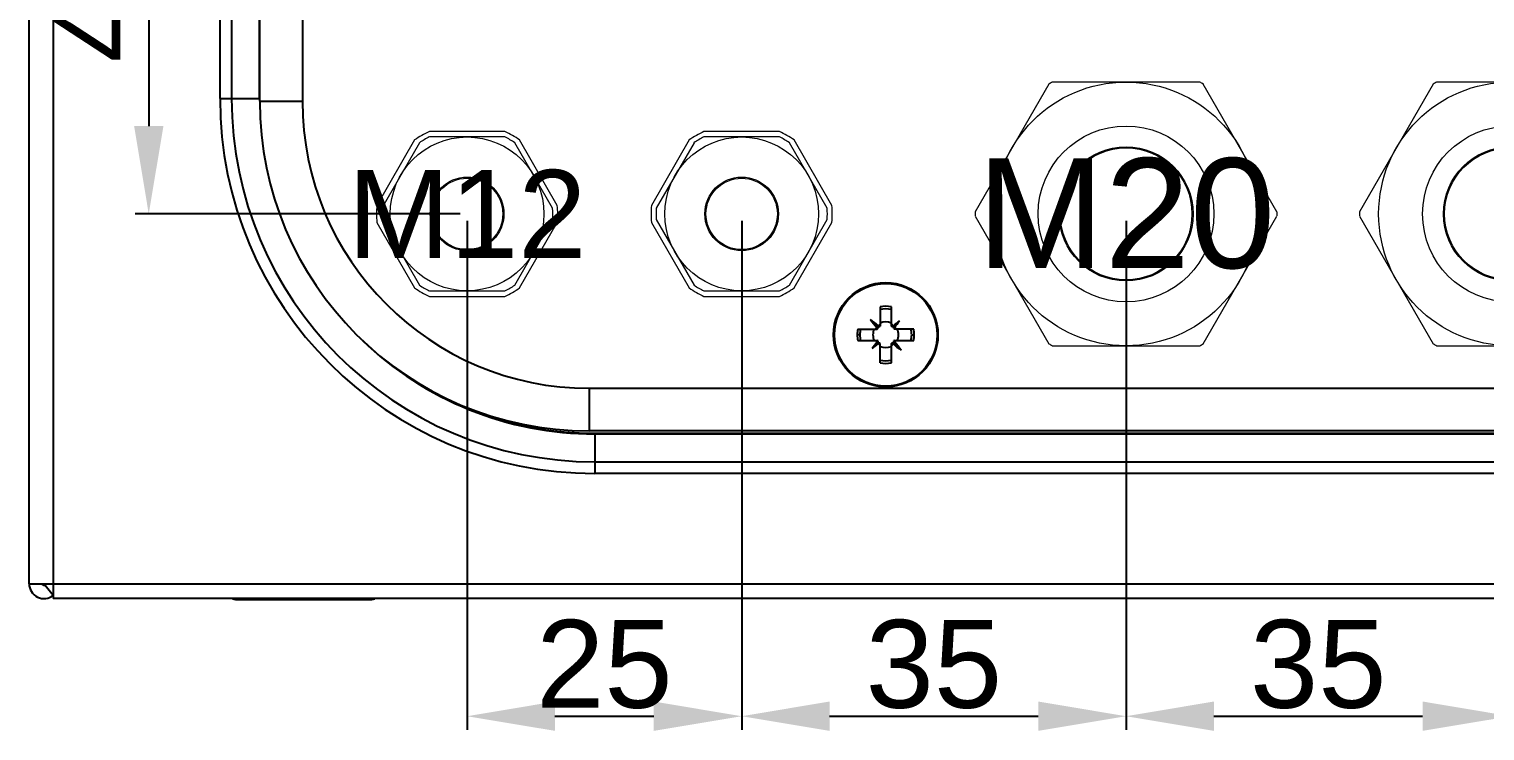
# Model space of a CAD drawing. Header units: millimetres. Extents: x 46697 to 52144, y 25488 to 34806.
# Drawn here: x 51880.8 to 52013.4, y 28223.4 to 28287.3 of the extents above; entities that cross this region are included whole.
import ezdxf

# ---------------------------------------------------------------- set-up
doc = ezdxf.new("R2010")
doc.units = ezdxf.units.MM
doc.layers.add('000-KOTIRANJE', color=254, linetype='Continuous', lineweight=5)
doc.layers.add('000-PI-Oprema', color=30, linetype='Continuous', lineweight=5)
doc.layers.add('000-PI-NO PLOT', color=6, linetype='Continuous', lineweight=5, plot=False)
for name, color, linetype in [('000-PI-ORMAR', 51, 'Continuous'), ('000-PI_TEXT_FRANC', 7, 'Continuous'), ('210-0', 7, 'Continuous')]:
    doc.layers.add(name, color=color, linetype=linetype)
doc.styles.get("Standard").update_dxf_attribs({"font": 'arial.ttf'})
doc.dimstyles.new('ISO-25-lb', dxfattribs={"dimtxt": 8, "dimasz": 8, "dimexe": 1.25, "dimexo": 0.625, "dimtad": 1, "dimdec": 1, "dimtxsty": 'Standard', "dimcen": 5, "dimadec": 0, "dimazin": 0, "dimtfac": 1, "dimtdec": 1, "dimtmove": 0, "dimatfit": 3, "dimfxl": 1, "dimarcsym": 0})

# ---------------------------------------------------------------- blocks, each defined once
blk = doc.blocks.new('NSYCRN325150_bottom')
at = {"layer": '000-PI-ORMAR'}
for p, q in [((49559.42, 30866.73), (49559.42, 30736.72)), ((49557.22, 30738.07), (49557.22, 30864.53)), ((49574.6, 30782.22), (49574.6, 30811.22)), ((49575.66, 30811.22), (49575.66, 30782.22)), ((49578.19, 30782.22), (49578.19, 30811.22)), ((49578.22, 30781.97), (49578.22, 30811.47)), ((49582.1, 30811.47), (49582.1, 30781.97)), ((49574.6, 30782.22), (49578.19, 30782.22)), ((49578.22, 30781.97), (49582.1, 30781.97)), ((49634.71, 30763.27), (49634.71, 30761.5)), ((49635.74, 30761.5), (49635.74, 30763.27)), ((49634.49, 30761.45), (49633.83, 30762.11)), ((49634.71, 30761.68), (49634.57, 30761.54)), ((49635.87, 30761.54), (49635.74, 30761.68)), ((49635.95, 30761.45), (49636.47, 30761.97)), ((49632.86, 30760.72), (49632.61, 30760.72)), ((49632.67, 30761.24), (49634.44, 30761.24)), ((49634.4, 30761.37), (49634.26, 30761.24)), ((49634.4, 30761.54), (49634.56, 30761.54)), ((49634.4, 30761.54), (49634.4, 30761.38)), ((49634.4, 30761.38), (49634.4, 30761.37)), ((49634.4, 30761.37), (49634.49, 30761.28)), ((49634.44, 30761.24), (49634.49, 30761.28)), ((49634.66, 30761.45), (49634.49, 30761.45)), ((49634.49, 30761.45), (49634.49, 30761.28)), ((49634.57, 30761.54), (49634.56, 30761.54)), ((49634.57, 30761.54), (49634.66, 30761.45)), ((49634.66, 30761.45), (49634.71, 30761.5)), ((49635.74, 30761.5), (49635.78, 30761.45)), ((49635.87, 30761.54), (49635.78, 30761.45)), ((49635.95, 30761.45), (49635.78, 30761.45)), ((49635.93, 30761.54), (49635.87, 30761.54)), ((49636.04, 30761.54), (49635.93, 30761.54)), ((49635.95, 30761.28), (49635.95, 30761.45)), ((49636.04, 30761.37), (49635.95, 30761.28)), ((49635.95, 30761.28), (49636, 30761.24)), ((49637.77, 30761.24), (49636, 30761.24)), ((49636.04, 30761.54), (49636.04, 30761.43)), ((49636.04, 30761.37), (49636.04, 30761.43)), ((49636.18, 30761.24), (49636.04, 30761.37)), ((49637.58, 30760.72), (49637.83, 30760.72)), ((49632.67, 30760.21), (49634.44, 30760.21)), ((49634.49, 30759.99), (49633.98, 30759.48)), ((49634.26, 30760.21), (49634.4, 30760.07)), ((49634.4, 30760.07), (49634.49, 30760.16)), ((49634.4, 30760.01), (49634.4, 30760.07)), ((49634.4, 30759.9), (49634.4, 30760.01)), ((49634.4, 30759.9), (49634.51, 30759.9)), ((49634.49, 30760.16), (49634.44, 30760.21)), ((49634.49, 30760.16), (49634.49, 30759.99)), ((49634.49, 30759.99), (49634.66, 30759.99)), ((49634.57, 30759.9), (49634.51, 30759.9)), ((49634.57, 30759.9), (49634.66, 30759.99)), ((49634.57, 30759.9), (49634.71, 30759.76)), ((49634.71, 30759.94), (49634.66, 30759.99)), ((49634.71, 30758.17), (49634.71, 30759.94)), ((49635.78, 30759.99), (49635.74, 30759.94)), ((49635.74, 30758.17), (49635.74, 30759.94)), ((49635.74, 30759.76), (49635.87, 30759.9)), ((49635.87, 30759.9), (49635.78, 30759.99)), ((49635.78, 30759.99), (49635.95, 30759.99)), ((49635.88, 30759.9), (49635.87, 30759.9)), ((49636.04, 30759.9), (49635.88, 30759.9)), ((49636, 30760.21), (49635.95, 30760.16)), ((49636.04, 30760.07), (49635.95, 30760.16)), ((49635.95, 30759.99), (49635.95, 30760.16)), ((49635.95, 30759.99), (49636.61, 30759.33)), ((49636, 30760.21), (49637.77, 30760.21)), ((49636.04, 30760.07), (49636.18, 30760.21)), ((49636.04, 30760.07), (49636.04, 30760.06)), ((49636.04, 30760.06), (49636.04, 30759.9)), ((49608.22, 30755.85), (49608.22, 30751.97)), ((49608.22, 30755.85), (49756.22, 30755.85)), ((49756.22, 30751.97), (49608.22, 30751.97)), ((49608.72, 30751.76), (49608.72, 30748.1)), ((49608.72, 30751.76), (49755.72, 30751.76)), ((49755.72, 30751.69), (49608.72, 30751.69)), ((49608.72, 30749.16), (49755.72, 30749.16)), ((49755.72, 30748.1), (49608.72, 30748.1)), ((49557.22, 30738.07), (49806.02, 30738.07)), ((49558.67, 30737.95), (49559.42, 30737.02)), ((49805.87, 30736.72), (49559.42, 30736.72)), ((49576.3, 30736.62), (49588.14, 30736.62))]:
    blk.add_line(p, q, dxfattribs=at)
for radius in [4.75, 4.67]:
    blk.add_circle((49635.22, 30760.72), radius, dxfattribs=at)
for centre, radius, start, end in [((49608.72, 30782.22), 34.12, 180, 270), ((49608.72, 30782.22), 33.06, 180, 270), ((49608.72, 30782.22), 30.53, 180, 180.4739), ((49608.22, 30781.97), 30, 180, 270), ((49608.22, 30781.97), 26.12, 180, 270), ((49635.22, 30760.93), 2.39, 77.579, 102.421), ((49635.22, 30760.91), 2.17, 76.2841, 103.7159), ((49626.91, 30752.47), 11.87, 49.8549, 54.3133), ((49643.36, 30768.95), 11.73, 215.6598, 220.1721), ((49635.22, 30760.72), 1.17, 63.8852, 116.1148), ((49643.51, 30752.5), 11.8, 126.666, 129.9788), ((49626.92, 30769.07), 11.9, 320.0351, 323.3202), ((49635.02, 30760.72), 2.4, 167.5983, 179.9804), ((49635.02, 30760.72), 2.4, 180.0183, 192.4029), ((49635.04, 30760.72), 2.18, 166.2955, 179.9897), ((49635.04, 30760.72), 2.18, 180.0103, 193.7044), ((49635.22, 30760.72), 1.17, 153.8852, 206.1148), ((49635.22, 30760.72), 1.17, 333.8852, 26.1148), ((49635.4, 30760.72), 2.18, 0.0103, 13.7046), ((49635.4, 30760.72), 2.18, 346.2954, 359.9894), ((49635.42, 30760.72), 2.4, 0.0196, 12.4018), ((49635.42, 30760.72), 2.4, 347.5978, 359.9802), ((49608.72, 30782.22), 30.53, 226.0952, 270), ((49643.51, 30752.37), 11.89, 140.0346, 143.3206), ((49626.93, 30768.94), 11.8, 306.6662, 309.9785), ((49635.22, 30760.72), 1.17, 243.8852, 296.1148), ((49643.53, 30768.96), 11.86, 229.8529, 234.3152), ((49627.08, 30752.49), 11.73, 35.6597, 40.1721), ((49635.22, 30760.53), 2.17, 256.286, 283.714), ((49635.22, 30760.51), 2.39, 257.5768, 282.4232), ((49608.72, 30782.22), 30.46, 242.0222, 270), ((49558.57, 30738.07), 1.35, 180, 308.8418), ((49558.57, 30738.07), 0.152, 180, 0), ((49576.3, 30738.62), 2, 253.4183, 270), ((49588.14, 30738.62), 2, 270, 286.5817)]:
    blk.add_arc(centre, radius, start, end, dxfattribs=at)
blk = doc.blocks.new('M20_2411.621')
at = {"layer": '000-PI-Oprema'}
for p, q in [((49679.89, 36395.45), (49673.18, 36383.83)), ((49693.64, 36395.64), (49680.21, 36395.64)), ((49700.67, 36383.83), (49693.96, 36395.45)), ((49673.18, 36383.45), (49679.89, 36371.83)), ((49693.96, 36371.83), (49700.67, 36383.45)), ((49680.21, 36371.64), (49693.64, 36371.64))]:
    blk.add_line(p, q, dxfattribs=at)
for radius in [12, 8, 6.1, 6]:
    blk.add_circle((49686.93, 36383.64), radius, dxfattribs=at)
for start, end in [(119.2229, 120.7771), (59.2229, 60.7771), (179.2229, 180.7771), (359.2229, 0.7771), (239.2229, 240.7771), (299.2229, 300.7771)]:
    blk.add_arc((49686.93, 36383.64), 13.75, start, end, dxfattribs=at)
blk = doc.blocks.new('*U219')
at = {"layer": '000-PI_TEXT_FRANC', "color": 7}
blk.add_blockref('M20_2411.621', (-49686.93, -36383.64), dxfattribs=at)
blk = doc.blocks.new('*U220')
at = {"layer": '000-PI_TEXT_FRANC', "color": 0, "linetype": 'ByBlock', "lineweight": -2, "transparency": 16777216}
for p in [(0, 0), (35, 0)]:
    blk.add_blockref('*U219', p, dxfattribs=at)
blk = doc.blocks.new('M12')
at = {"layer": '000-PI-Oprema'}
for p, q in [((-4.78, 6.73), (-8.21, 0.77)), ((3.44, 7.5), (-3.44, 7.5)), ((3.44, 7), (-3.44, 7)), ((8.21, 0.77), (4.78, 6.73)), ((-4.34, 6.48), (-7.78, 0.52)), ((7.78, 0.52), (4.34, 6.48)), ((-8.21, -0.77), (-4.78, -6.73)), ((-7.78, -0.52), (-4.34, -6.48)), ((4.34, -6.48), (7.78, -0.52)), ((4.78, -6.73), (8.21, -0.77)), ((-3.44, -7), (3.44, -7)), ((-3.44, -7.5), (3.44, -7.5))]:
    blk.add_line(p, q, dxfattribs=at)
for radius in [7, 3.35, 3.25]:
    blk.add_circle((0, 0), radius, dxfattribs=at)
for radius, start, end in [(8.25, 114.62, 125.38), (7.8, 116.177, 123.823), (8.25, 54.62, 65.38), (7.8, 56.177, 63.823), (8.25, 174.62, 185.38), (7.8, 176.177, 183.823), (7.8, 356.177, 3.823), (8.25, 354.62, 5.38), (7.8, 236.177, 243.823), (7.8, 296.177, 303.823), (8.25, 234.62, 245.38), (8.25, 294.62, 305.38)]:
    blk.add_arc((0, 0), radius, start, end, dxfattribs=at)
blk = doc.blocks.new('*U229')
at = {"layer": '210-0', "ltscale": 0.25}
blk.add_blockref('M12', (0, 0), dxfattribs=at)
blk = doc.blocks.new('*U230')
at = {"layer": '000-PI-ORMAR', "color": 0, "linetype": 'ByBlock', "lineweight": -2, "transparency": 16777216}
for p in [(0, 0), (25, 0)]:
    blk.add_blockref('*U229', p, dxfattribs=at)
blk = doc.blocks.new('*D342')
at = {"layer": '000-KOTIRANJE', "color": 0, "linetype": 'Continuous', "lineweight": -2, "ltscale": 0.25, "transparency": 16777216}
for p, q in [((51935.08, 28310.47), (51890.47, 28310.47)), ((51891.72, 28302.47), (51891.72, 28278.47)), ((51920.08, 28270.47), (51890.47, 28270.47))]:
    blk.add_line(p, q, dxfattribs=at)
at = {"layer": '000-KOTIRANJE', "color": 0, "ltscale": 0.25, "transparency": 16777216}
for points in [[(51890.39, 28302.47), (51893.06, 28302.47), (51891.72, 28310.47)], [(51890.39, 28278.47), (51893.06, 28278.47), (51891.72, 28270.47)]]:
    blk.add_solid(points, dxfattribs=at)
at = {"layer": 'Defpoints', "color": 0, "ltscale": 0.25, "transparency": 16777216}
for p in [(51935.71, 28310.47), (51891.72, 28270.47), (51920.71, 28270.47)]:
    blk.add_point(p, dxfattribs=at)
at = {"layer": '000-KOTIRANJE', "color": 0, "ltscale": 0.25, "transparency": 16777216, "insert": (51887.01, 28290.47), "char_height": 8, "attachment_point": 5, "rotation": 90}
blk.add_mtext('40', dxfattribs=at)
blk = doc.blocks.new('*D343')
at = {"layer": '000-KOTIRANJE', "color": 0, "linetype": 'Continuous', "lineweight": -2, "ltscale": 0.25, "transparency": 16777216}
for p, q in [((51920.71, 28269.85), (51920.71, 28223.51)), ((51945.71, 28269.85), (51945.71, 28223.51)), ((51928.71, 28224.76), (51937.71, 28224.76))]:
    blk.add_line(p, q, dxfattribs=at)
at = {"layer": '000-KOTIRANJE', "color": 0, "ltscale": 0.25, "transparency": 16777216}
for points in [[(51928.71, 28226.1), (51928.71, 28223.43), (51920.71, 28224.76)], [(51937.71, 28226.1), (51937.71, 28223.43), (51945.71, 28224.76)]]:
    blk.add_solid(points, dxfattribs=at)
at = {"layer": 'Defpoints', "color": 0, "ltscale": 0.25, "transparency": 16777216}
for p in [(51920.71, 28270.47), (51945.71, 28270.47), (51945.71, 28224.76)]:
    blk.add_point(p, dxfattribs=at)
at = {"layer": '000-KOTIRANJE', "color": 0, "ltscale": 0.25, "transparency": 16777216, "insert": (51933.21, 28229.47), "char_height": 8, "attachment_point": 5}
blk.add_mtext('25', dxfattribs=at)
blk = doc.blocks.new('*D344')
at = {"layer": '000-KOTIRANJE', "color": 0, "linetype": 'Continuous', "lineweight": -2, "ltscale": 0.25, "transparency": 16777216}
for p, q in [((51945.71, 28269.85), (51945.71, 28223.51)), ((51980.71, 28269.85), (51980.71, 28223.51)), ((51953.71, 28224.76), (51972.71, 28224.76))]:
    blk.add_line(p, q, dxfattribs=at)
at = {"layer": '000-KOTIRANJE', "color": 0, "ltscale": 0.25, "transparency": 16777216}
for points in [[(51953.71, 28226.1), (51953.71, 28223.43), (51945.71, 28224.76)], [(51972.71, 28226.1), (51972.71, 28223.43), (51980.71, 28224.76)]]:
    blk.add_solid(points, dxfattribs=at)
at = {"layer": 'Defpoints', "color": 0, "ltscale": 0.25, "transparency": 16777216}
for p in [(51945.71, 28270.47), (51980.71, 28270.47), (51980.71, 28224.76)]:
    blk.add_point(p, dxfattribs=at)
at = {"layer": '000-KOTIRANJE', "color": 0, "ltscale": 0.25, "transparency": 16777216, "insert": (51963.21, 28229.47), "char_height": 8, "attachment_point": 5}
blk.add_mtext('35', dxfattribs=at)
blk = doc.blocks.new('*D345')
at = {"layer": '000-KOTIRANJE', "color": 0, "linetype": 'Continuous', "lineweight": -2, "ltscale": 0.25, "transparency": 16777216}
for p, q in [((51980.71, 28269.85), (51980.71, 28223.51)), ((52015.71, 28269.85), (52015.71, 28223.51)), ((51988.71, 28224.76), (52007.71, 28224.76))]:
    blk.add_line(p, q, dxfattribs=at)
at = {"layer": '000-KOTIRANJE', "color": 0, "ltscale": 0.25, "transparency": 16777216}
for points in [[(51988.71, 28226.1), (51988.71, 28223.43), (51980.71, 28224.76)], [(52007.71, 28226.1), (52007.71, 28223.43), (52015.71, 28224.76)]]:
    blk.add_solid(points, dxfattribs=at)
at = {"layer": 'Defpoints', "color": 0, "ltscale": 0.25, "transparency": 16777216}
for p in [(51980.71, 28270.47), (52015.71, 28270.47), (52015.71, 28224.76)]:
    blk.add_point(p, dxfattribs=at)
at = {"layer": '000-KOTIRANJE', "color": 0, "ltscale": 0.25, "transparency": 16777216, "insert": (51998.21, 28229.47), "char_height": 8, "attachment_point": 5}
blk.add_mtext('35', dxfattribs=at)

msp = doc.modelspace()

# ---------------------------------------------------------------- block references
at = {"layer": '000-PI-ORMAR'}
for name, p in [('NSYCRN325150_bottom', (2323.61, -2501.25)), ('*U230', (51920.71, 28270.47))]:
    msp.add_blockref(name, p, dxfattribs=at)
at = {"layer": '000-PI_TEXT_FRANC', "color": 7}
msp.add_blockref('*U220', (51980.71, 28270.47), dxfattribs=at)

# ---------------------------------------------------------------- texts
at = {"layer": '000-PI-NO PLOT', "ltscale": 0.25, "attachment_point": 5}
for s, insert, char_height in [('\\pxqc;{\\fArial|b0|i0|c238|p34;M20}', (51980.71, 28270.47), 10), ('\\pxqc;M12', (51920.71, 28270.47), 8)]:
    msp.add_mtext_dynamic_manual_height_columns(s, width=52.4265, gutter_width=12.5, heights=[0], dxfattribs=dict(at, insert=insert, char_height=char_height))

# ---------------------------------------------------------------- dimensions: what is measured, and where the dimension line sits
at = {"layer": '000-KOTIRANJE', "ltscale": 0.25}
dim = msp.add_linear_dim(base=(51891.72, 28270.47), p1=(51935.71, 28310.47), p2=(51920.71, 28270.47), angle=90, dimstyle='ISO-25-lb', dxfattribs=at)
dim.commit()
dim.dimension.update_dxf_attribs({"geometry": '*D342', "text_midpoint": (51887.01, 28290.47)})
for base, p1, p2, picture, middle in [((51945.71, 28224.76), (51920.71, 28270.47), (51945.71, 28270.47), '*D343', (51933.21, 28229.47)), ((51980.71, 28224.76), (51945.71, 28270.47), (51980.71, 28270.47), '*D344', (51963.21, 28229.47)), ((52015.71, 28224.76), (51980.71, 28270.47), (52015.71, 28270.47), '*D345', (51998.21, 28229.47))]:
    dim = msp.add_linear_dim(base=base, p1=p1, p2=p2, dimstyle='ISO-25-lb', dxfattribs=at)
    dim.commit()
    dim.dimension.update_dxf_attribs({"geometry": picture, "text_midpoint": middle})

doc.saveas('drawing.dxf')
